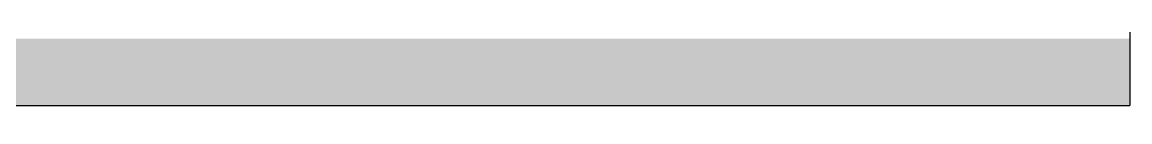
# Model space of a CAD drawing. Extents: x 643133 to 135659452, y -425133 to -387116.
# Drawn here: x 653636 to 656959, y -399667 to -399467 of the extents above; entities that cross this region are included whole.
import ezdxf

# ---------------------------------------------------------------- set-up
doc = ezdxf.new("R2010")
doc.units = 0
doc.header["$LTSCALE"] = 10
doc.header["$MEASUREMENT"] = 0
doc.layers.add('30', color=30, linetype='Continuous')
doc.layers.add('34', color=34, linetype='Continuous')

msp = doc.modelspace()

# ---------------------------------------------------------------- hatches: boundary and pattern name
at = {"layer": '34'}
msp.add_hatch(color=256, dxfattribs=at).paths.add_polyline_path([(656958.8, -399466.8), (652558.8, -399466.8), (652008.8, -399466.8), (652008.8, -398966.8), (651708.8, -398966.8), (651708.8, -399666.8), (656958.8, -399666.8)])

# ---------------------------------------------------------------- linework, layer by layer
at = {"layer": '30'}
for p in [(656958.8, -399366.8), (651708.8, -399666.8), (652658.8, -399666.8)]:
    msp.add_line(p, (656958.8, -399666.8), dxfattribs=at)
at = {"layer": '34'}
msp.add_line((653708.8, -399666.8), (655908.8, -399666.8), dxfattribs=at)

doc.saveas('drawing.dxf')
